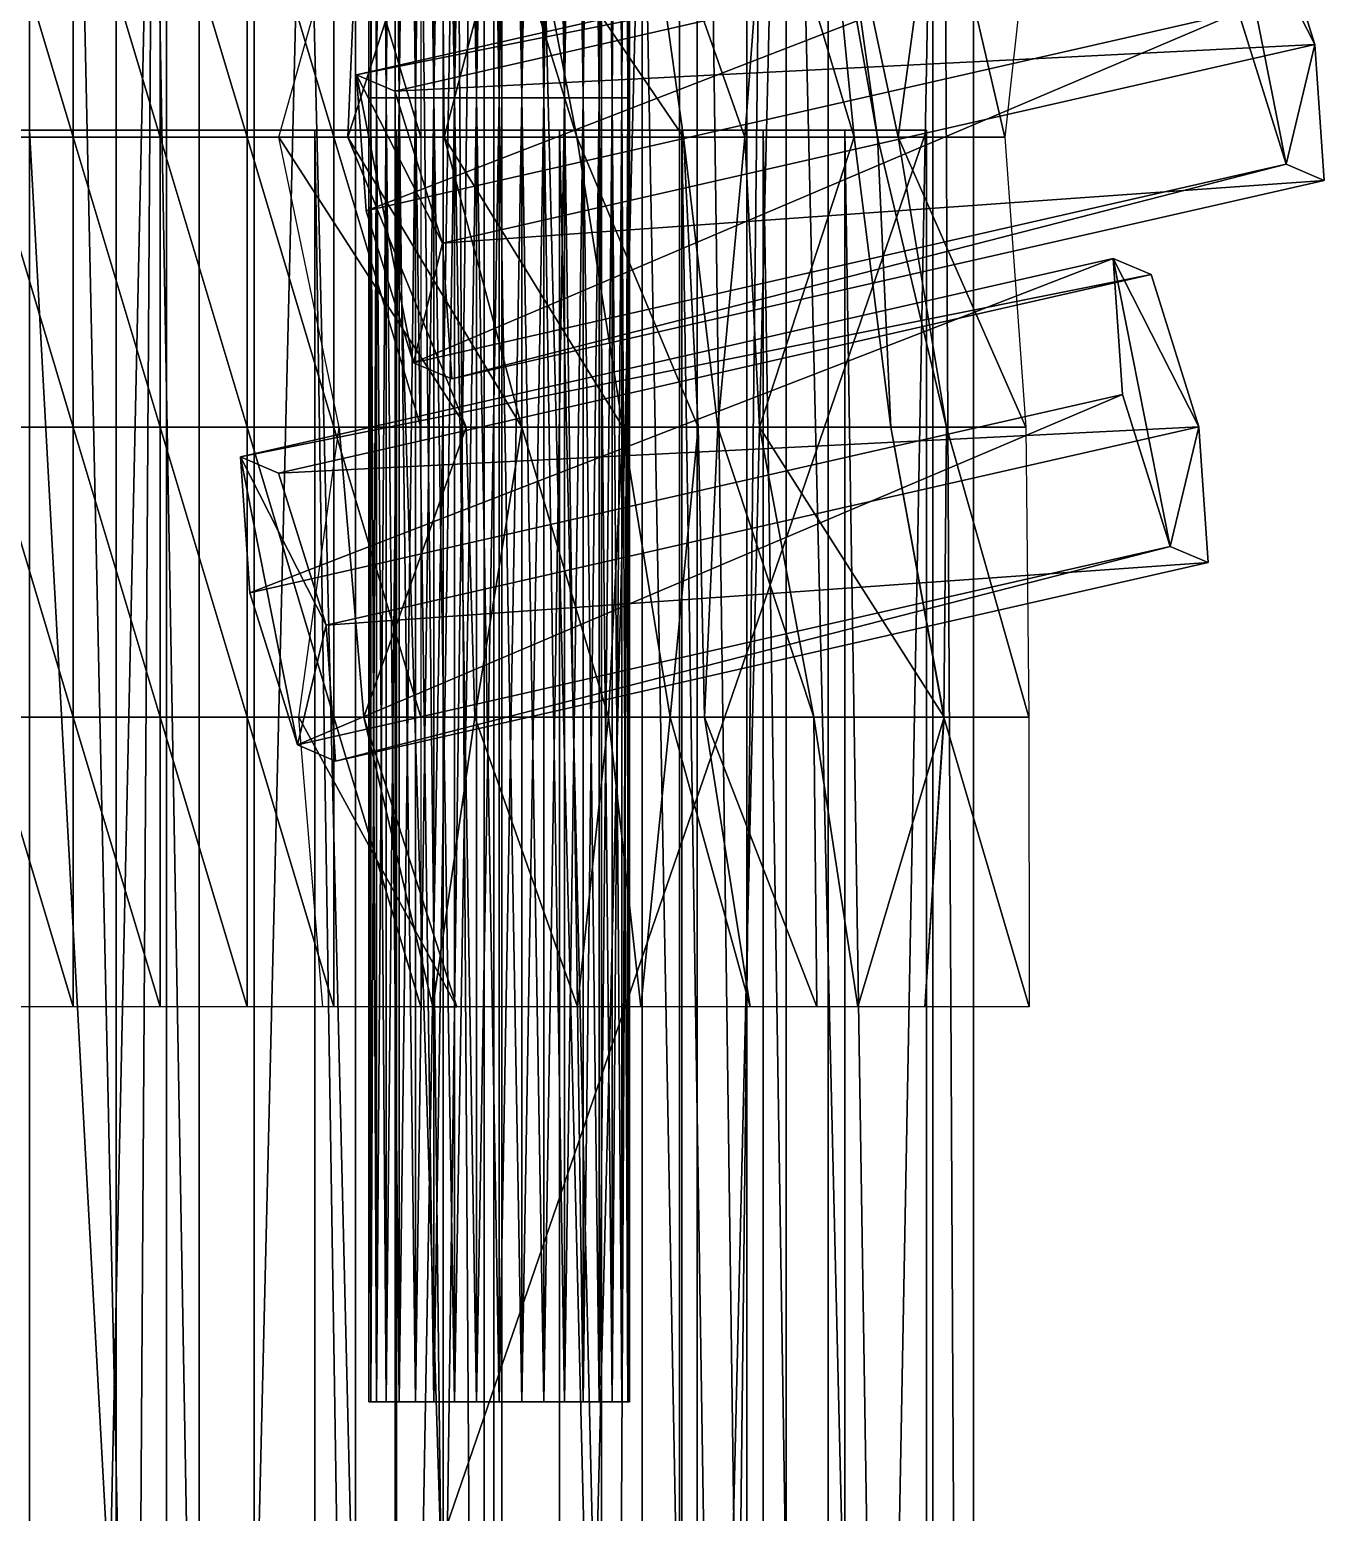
# Model space of a CAD drawing. Header units: metres. Extents: x -1.83 to 1.83, y -2.28 to 6.34.
# Drawn here: x 0 to 0.993, y 1.905 to 3.042 of the extents above; entities that cross this region are included whole.
import ezdxf

# ---------------------------------------------------------------- set-up
doc = ezdxf.new("R2010")
doc.units = ezdxf.units.M

msp = doc.modelspace()

# ---------------------------------------------------------------- linework, layer by layer
at = {"layer": 'Cylinder 1'}
for points in [[(0.26, 2.9894, 0.4164), (0.2615, 3.9894, 0.4338), (0.2615, 2.9894, 0.4338)], [(0.26, 2.9894, 0.4164), (0.26, 3.9894, 0.4164), (0.2615, 3.9894, 0.4338)], [(0.2615, 2.9894, 0.3991), (0.26, 3.9894, 0.4164), (0.26, 2.9894, 0.4164)], [(0.2615, 2.9894, 0.3991), (0.2615, 3.9894, 0.3991), (0.26, 3.9894, 0.4164)], [(0.2615, 2.9894, 0.4338), (0.266, 3.9894, 0.4506), (0.266, 2.9894, 0.4506)], [(0.2615, 2.9894, 0.4338), (0.2615, 3.9894, 0.4338), (0.266, 3.9894, 0.4506)], [(0.266, 2.9894, 0.3822), (0.2615, 3.9894, 0.3991), (0.2615, 2.9894, 0.3991)], [(0.266, 2.9894, 0.3822), (0.266, 3.9894, 0.3822), (0.2615, 3.9894, 0.3991)], [(0.266, 2.9894, 0.4506), (0.2734, 3.9894, 0.4664), (0.2734, 2.9894, 0.4664)], [(0.266, 2.9894, 0.4506), (0.266, 3.9894, 0.4506), (0.2734, 3.9894, 0.4664)], [(0.2734, 2.9894, 0.3664), (0.266, 3.9894, 0.3822), (0.266, 2.9894, 0.3822)], [(0.2734, 2.9894, 0.3664), (0.2734, 3.9894, 0.3664), (0.266, 3.9894, 0.3822)], [(0.2734, 2.9894, 0.4664), (0.2834, 3.9894, 0.4807), (0.2834, 2.9894, 0.4807)], [(0.2734, 2.9894, 0.4664), (0.2734, 3.9894, 0.4664), (0.2834, 3.9894, 0.4807)], [(0.2834, 2.9894, 0.3521), (0.2734, 3.9894, 0.3664), (0.2734, 2.9894, 0.3664)], [(0.2834, 2.9894, 0.3521), (0.2834, 3.9894, 0.3521), (0.2734, 3.9894, 0.3664)], [(0.2834, 2.9894, 0.4807), (0.2957, 3.9894, 0.493), (0.2957, 2.9894, 0.493)], [(0.2834, 2.9894, 0.4807), (0.2834, 3.9894, 0.4807), (0.2957, 3.9894, 0.493)], [(0.2957, 2.9894, 0.3398), (0.2834, 3.9894, 0.3521), (0.2834, 2.9894, 0.3521)], [(0.2957, 2.9894, 0.3398), (0.2957, 3.9894, 0.3398), (0.2834, 3.9894, 0.3521)], [(0.2957, 2.9894, 0.493), (0.31, 3.9894, 0.503), (0.31, 2.9894, 0.503)], [(0.2957, 2.9894, 0.493), (0.2957, 3.9894, 0.493), (0.31, 3.9894, 0.503)], [(0.31, 2.9894, 0.3298), (0.2957, 3.9894, 0.3398), (0.2957, 2.9894, 0.3398)], [(0.31, 2.9894, 0.3298), (0.31, 3.9894, 0.3298), (0.2957, 3.9894, 0.3398)], [(0.31, 2.9894, 0.503), (0.3258, 3.9894, 0.5104), (0.3258, 2.9894, 0.5104)], [(0.31, 2.9894, 0.503), (0.31, 3.9894, 0.503), (0.3258, 3.9894, 0.5104)], [(0.3258, 2.9894, 0.3225), (0.31, 3.9894, 0.3298), (0.31, 2.9894, 0.3298)], [(0.3258, 2.9894, 0.3225), (0.3258, 3.9894, 0.3225), (0.31, 3.9894, 0.3298)], [(0.3258, 2.9894, 0.5104), (0.3426, 3.9894, 0.5149), (0.3426, 2.9894, 0.5149)], [(0.3258, 2.9894, 0.5104), (0.3258, 3.9894, 0.5104), (0.3426, 3.9894, 0.5149)], [(0.3426, 2.9894, 0.3179), (0.3258, 3.9894, 0.3225), (0.3258, 2.9894, 0.3225)], [(0.3426, 2.9894, 0.3179), (0.3426, 3.9894, 0.3179), (0.3258, 3.9894, 0.3225)], [(0.3426, 2.9894, 0.5149), (0.36, 3.9894, 0.5164), (0.36, 2.9894, 0.5164)], [(0.3426, 2.9894, 0.5149), (0.3426, 3.9894, 0.5149), (0.36, 3.9894, 0.5164)], [(0.36, 2.9894, 0.3164), (0.3426, 3.9894, 0.3179), (0.3426, 2.9894, 0.3179)], [(0.36, 2.9894, 0.3164), (0.36, 3.9894, 0.3164), (0.3426, 3.9894, 0.3179)], [(0.3774, 2.9894, 0.3179), (0.36, 3.9894, 0.3164), (0.36, 2.9894, 0.3164)], [(0.3774, 2.9894, 0.3179), (0.3774, 3.9894, 0.3179), (0.36, 3.9894, 0.3164)], [(0.36, 2.9894, 0.5164), (0.3774, 3.9894, 0.5149), (0.3774, 2.9894, 0.5149)], [(0.36, 2.9894, 0.5164), (0.36, 3.9894, 0.5164), (0.3774, 3.9894, 0.5149)], [(0.3942, 2.9894, 0.3225), (0.3774, 3.9894, 0.3179), (0.3774, 2.9894, 0.3179)], [(0.3942, 2.9894, 0.3225), (0.3942, 3.9894, 0.3225), (0.3774, 3.9894, 0.3179)], [(0.3774, 2.9894, 0.5149), (0.3942, 3.9894, 0.5104), (0.3942, 2.9894, 0.5104)], [(0.3774, 2.9894, 0.5149), (0.3774, 3.9894, 0.5149), (0.3942, 3.9894, 0.5104)], [(0.41, 2.9894, 0.3298), (0.3942, 3.9894, 0.3225), (0.3942, 2.9894, 0.3225)], [(0.41, 2.9894, 0.3298), (0.41, 3.9894, 0.3298), (0.3942, 3.9894, 0.3225)], [(0.3942, 2.9894, 0.5104), (0.41, 3.9894, 0.503), (0.41, 2.9894, 0.503)], [(0.3942, 2.9894, 0.5104), (0.3942, 3.9894, 0.5104), (0.41, 3.9894, 0.503)], [(0.4243, 2.9894, 0.3398), (0.41, 3.9894, 0.3298), (0.41, 2.9894, 0.3298)], [(0.4243, 2.9894, 0.3398), (0.4243, 3.9894, 0.3398), (0.41, 3.9894, 0.3298)], [(0.41, 2.9894, 0.503), (0.4243, 3.9894, 0.493), (0.4243, 2.9894, 0.493)], [(0.41, 2.9894, 0.503), (0.41, 3.9894, 0.503), (0.4243, 3.9894, 0.493)], [(0.4366, 2.9894, 0.3521), (0.4243, 3.9894, 0.3398), (0.4243, 2.9894, 0.3398)], [(0.4366, 2.9894, 0.3521), (0.4366, 3.9894, 0.3521), (0.4243, 3.9894, 0.3398)], [(0.4243, 2.9894, 0.493), (0.4366, 3.9894, 0.4807), (0.4366, 2.9894, 0.4807)], [(0.4243, 2.9894, 0.493), (0.4243, 3.9894, 0.493), (0.4366, 3.9894, 0.4807)], [(0.4466, 2.9894, 0.3664), (0.4366, 3.9894, 0.3521), (0.4366, 2.9894, 0.3521)], [(0.4466, 2.9894, 0.3664), (0.4466, 3.9894, 0.3664), (0.4366, 3.9894, 0.3521)], [(0.4366, 2.9894, 0.4807), (0.4466, 3.9894, 0.4664), (0.4466, 2.9894, 0.4664)], [(0.4366, 2.9894, 0.4807), (0.4366, 3.9894, 0.4807), (0.4466, 3.9894, 0.4664)], [(0.454, 2.9894, 0.3822), (0.4466, 3.9894, 0.3664), (0.4466, 2.9894, 0.3664)], [(0.454, 2.9894, 0.3822), (0.454, 3.9894, 0.3822), (0.4466, 3.9894, 0.3664)], [(0.4466, 2.9894, 0.4664), (0.454, 3.9894, 0.4506), (0.454, 2.9894, 0.4506)], [(0.4466, 2.9894, 0.4664), (0.4466, 3.9894, 0.4664), (0.454, 3.9894, 0.4506)], [(0.4585, 2.9894, 0.3991), (0.454, 3.9894, 0.3822), (0.454, 2.9894, 0.3822)], [(0.4585, 2.9894, 0.3991), (0.4585, 3.9894, 0.3991), (0.454, 3.9894, 0.3822)], [(0.454, 2.9894, 0.4506), (0.4585, 3.9894, 0.4338), (0.4585, 2.9894, 0.4338)], [(0.454, 2.9894, 0.4506), (0.454, 3.9894, 0.4506), (0.4585, 3.9894, 0.4338)], [(0.46, 2.9894, 0.4164), (0.4585, 3.9894, 0.3991), (0.4585, 2.9894, 0.3991)], [(0.46, 2.9894, 0.4164), (0.46, 3.9894, 0.4164), (0.4585, 3.9894, 0.3991)], [(0.4585, 2.9894, 0.4338), (0.46, 3.9894, 0.4164), (0.46, 2.9894, 0.4164)], [(0.4585, 2.9894, 0.4338), (0.4585, 3.9894, 0.4338), (0.46, 3.9894, 0.4164)], [(0.26, 1.9894, 0.4164), (0.2615, 2.9894, 0.4338), (0.2615, 1.9894, 0.4338)], [(0.26, 1.9894, 0.4164), (0.26, 2.9894, 0.4164), (0.2615, 2.9894, 0.4338)], [(0.2615, 1.9894, 0.3991), (0.26, 2.9894, 0.4164), (0.26, 1.9894, 0.4164)], [(0.2615, 1.9894, 0.3991), (0.2615, 2.9894, 0.3991), (0.26, 2.9894, 0.4164)], [(0.2615, 1.9894, 0.4338), (0.266, 2.9894, 0.4506), (0.266, 1.9894, 0.4506)], [(0.2615, 1.9894, 0.4338), (0.2615, 2.9894, 0.4338), (0.266, 2.9894, 0.4506)], [(0.266, 1.9894, 0.3822), (0.2615, 2.9894, 0.3991), (0.2615, 1.9894, 0.3991)], [(0.266, 1.9894, 0.3822), (0.266, 2.9894, 0.3822), (0.2615, 2.9894, 0.3991)], [(0.266, 1.9894, 0.4506), (0.2734, 2.9894, 0.4664), (0.2734, 1.9894, 0.4664)], [(0.266, 1.9894, 0.4506), (0.266, 2.9894, 0.4506), (0.2734, 2.9894, 0.4664)], [(0.2734, 1.9894, 0.3664), (0.266, 2.9894, 0.3822), (0.266, 1.9894, 0.3822)], [(0.2734, 1.9894, 0.3664), (0.2734, 2.9894, 0.3664), (0.266, 2.9894, 0.3822)], [(0.2734, 1.9894, 0.4664), (0.2834, 2.9894, 0.4807), (0.2834, 1.9894, 0.4807)], [(0.2734, 1.9894, 0.4664), (0.2734, 2.9894, 0.4664), (0.2834, 2.9894, 0.4807)], [(0.2834, 1.9894, 0.3521), (0.2734, 2.9894, 0.3664), (0.2734, 1.9894, 0.3664)], [(0.2834, 1.9894, 0.3521), (0.2834, 2.9894, 0.3521), (0.2734, 2.9894, 0.3664)], [(0.2834, 1.9894, 0.4807), (0.2957, 2.9894, 0.493), (0.2957, 1.9894, 0.493)], [(0.2834, 1.9894, 0.4807), (0.2834, 2.9894, 0.4807), (0.2957, 2.9894, 0.493)], [(0.2957, 1.9894, 0.3398), (0.2834, 2.9894, 0.3521), (0.2834, 1.9894, 0.3521)], [(0.2957, 1.9894, 0.3398), (0.2957, 2.9894, 0.3398), (0.2834, 2.9894, 0.3521)], [(0.2957, 1.9894, 0.493), (0.31, 2.9894, 0.503), (0.31, 1.9894, 0.503)], [(0.2957, 1.9894, 0.493), (0.2957, 2.9894, 0.493), (0.31, 2.9894, 0.503)], [(0.31, 1.9894, 0.3298), (0.2957, 2.9894, 0.3398), (0.2957, 1.9894, 0.3398)], [(0.31, 1.9894, 0.3298), (0.31, 2.9894, 0.3298), (0.2957, 2.9894, 0.3398)], [(0.31, 1.9894, 0.503), (0.3258, 2.9894, 0.5104), (0.3258, 1.9894, 0.5104)], [(0.31, 1.9894, 0.503), (0.31, 2.9894, 0.503), (0.3258, 2.9894, 0.5104)], [(0.3258, 1.9894, 0.3225), (0.31, 2.9894, 0.3298), (0.31, 1.9894, 0.3298)], [(0.3258, 1.9894, 0.3225), (0.3258, 2.9894, 0.3225), (0.31, 2.9894, 0.3298)], [(0.3258, 1.9894, 0.5104), (0.3426, 2.9894, 0.5149), (0.3426, 1.9894, 0.5149)], [(0.3258, 1.9894, 0.5104), (0.3258, 2.9894, 0.5104), (0.3426, 2.9894, 0.5149)], [(0.3426, 1.9894, 0.3179), (0.3258, 2.9894, 0.3225), (0.3258, 1.9894, 0.3225)], [(0.3426, 1.9894, 0.3179), (0.3426, 2.9894, 0.3179), (0.3258, 2.9894, 0.3225)], [(0.3426, 1.9894, 0.5149), (0.36, 2.9894, 0.5164), (0.36, 1.9894, 0.5164)], [(0.3426, 1.9894, 0.5149), (0.3426, 2.9894, 0.5149), (0.36, 2.9894, 0.5164)], [(0.36, 1.9894, 0.3164), (0.3426, 2.9894, 0.3179), (0.3426, 1.9894, 0.3179)], [(0.36, 1.9894, 0.3164), (0.36, 2.9894, 0.3164), (0.3426, 2.9894, 0.3179)], [(0.3774, 1.9894, 0.3179), (0.36, 2.9894, 0.3164), (0.36, 1.9894, 0.3164)], [(0.3774, 1.9894, 0.3179), (0.3774, 2.9894, 0.3179), (0.36, 2.9894, 0.3164)], [(0.36, 1.9894, 0.5164), (0.3774, 2.9894, 0.5149), (0.3774, 1.9894, 0.5149)], [(0.36, 1.9894, 0.5164), (0.36, 2.9894, 0.5164), (0.3774, 2.9894, 0.5149)], [(0.3942, 1.9894, 0.3225), (0.3774, 2.9894, 0.3179), (0.3774, 1.9894, 0.3179)], [(0.3942, 1.9894, 0.3225), (0.3942, 2.9894, 0.3225), (0.3774, 2.9894, 0.3179)], [(0.3774, 1.9894, 0.5149), (0.3942, 2.9894, 0.5104), (0.3942, 1.9894, 0.5104)], [(0.3774, 1.9894, 0.5149), (0.3774, 2.9894, 0.5149), (0.3942, 2.9894, 0.5104)], [(0.41, 1.9894, 0.3298), (0.3942, 2.9894, 0.3225), (0.3942, 1.9894, 0.3225)], [(0.41, 1.9894, 0.3298), (0.41, 2.9894, 0.3298), (0.3942, 2.9894, 0.3225)], [(0.3942, 1.9894, 0.5104), (0.41, 2.9894, 0.503), (0.41, 1.9894, 0.503)], [(0.3942, 1.9894, 0.5104), (0.3942, 2.9894, 0.5104), (0.41, 2.9894, 0.503)], [(0.4243, 1.9894, 0.3398), (0.41, 2.9894, 0.3298), (0.41, 1.9894, 0.3298)], [(0.4243, 1.9894, 0.3398), (0.4243, 2.9894, 0.3398), (0.41, 2.9894, 0.3298)], [(0.41, 1.9894, 0.503), (0.4243, 2.9894, 0.493), (0.4243, 1.9894, 0.493)], [(0.41, 1.9894, 0.503), (0.41, 2.9894, 0.503), (0.4243, 2.9894, 0.493)], [(0.4366, 1.9894, 0.3521), (0.4243, 2.9894, 0.3398), (0.4243, 1.9894, 0.3398)], [(0.4366, 1.9894, 0.3521), (0.4366, 2.9894, 0.3521), (0.4243, 2.9894, 0.3398)], [(0.4243, 1.9894, 0.493), (0.4366, 2.9894, 0.4807), (0.4366, 1.9894, 0.4807)], [(0.4243, 1.9894, 0.493), (0.4243, 2.9894, 0.493), (0.4366, 2.9894, 0.4807)], [(0.4466, 1.9894, 0.3664), (0.4366, 2.9894, 0.3521), (0.4366, 1.9894, 0.3521)], [(0.4466, 1.9894, 0.3664), (0.4466, 2.9894, 0.3664), (0.4366, 2.9894, 0.3521)], [(0.4366, 1.9894, 0.4807), (0.4466, 2.9894, 0.4664), (0.4466, 1.9894, 0.4664)], [(0.4366, 1.9894, 0.4807), (0.4366, 2.9894, 0.4807), (0.4466, 2.9894, 0.4664)], [(0.454, 1.9894, 0.3822), (0.4466, 2.9894, 0.3664), (0.4466, 1.9894, 0.3664)], [(0.454, 1.9894, 0.3822), (0.454, 2.9894, 0.3822), (0.4466, 2.9894, 0.3664)], [(0.4466, 1.9894, 0.4664), (0.454, 2.9894, 0.4506), (0.454, 1.9894, 0.4506)], [(0.4466, 1.9894, 0.4664), (0.4466, 2.9894, 0.4664), (0.454, 2.9894, 0.4506)], [(0.4585, 1.9894, 0.3991), (0.454, 2.9894, 0.3822), (0.454, 1.9894, 0.3822)], [(0.4585, 1.9894, 0.3991), (0.4585, 2.9894, 0.3991), (0.454, 2.9894, 0.3822)], [(0.454, 1.9894, 0.4506), (0.4585, 2.9894, 0.4338), (0.4585, 1.9894, 0.4338)], [(0.454, 1.9894, 0.4506), (0.454, 2.9894, 0.4506), (0.4585, 2.9894, 0.4338)], [(0.46, 1.9894, 0.4164), (0.4585, 2.9894, 0.3991), (0.4585, 1.9894, 0.3991)], [(0.46, 1.9894, 0.4164), (0.46, 2.9894, 0.4164), (0.4585, 2.9894, 0.3991)], [(0.4585, 1.9894, 0.4338), (0.46, 2.9894, 0.4164), (0.46, 1.9894, 0.4164)], [(0.4585, 1.9894, 0.4338), (0.4585, 2.9894, 0.4338), (0.46, 2.9894, 0.4164)], [(0.36, 1.9894, 0.4164), (0.26, 1.9894, 0.4164), (0.2615, 1.9894, 0.4338)], [(0.26, 1.9894, 0.4164), (0.2615, 1.9894, 0.4338), (0.2615, 1.9894, 0.4338)], [(0.26, 1.9894, 0.4164), (0.26, 1.9894, 0.4164), (0.2615, 1.9894, 0.4338)], [(0.36, 1.9894, 0.4164), (0.26, 1.9894, 0.4164), (0.36, 1.9894, 0.4164)], [(0.36, 1.9894, 0.4164), (0.2615, 1.9894, 0.3991), (0.26, 1.9894, 0.4164)], [(0.2615, 1.9894, 0.3991), (0.26, 1.9894, 0.4164), (0.26, 1.9894, 0.4164)], [(0.2615, 1.9894, 0.3991), (0.2615, 1.9894, 0.3991), (0.26, 1.9894, 0.4164)], [(0.36, 1.9894, 0.4164), (0.2615, 1.9894, 0.4338), (0.266, 1.9894, 0.4506)], [(0.2615, 1.9894, 0.4338), (0.266, 1.9894, 0.4506), (0.266, 1.9894, 0.4506)], [(0.2615, 1.9894, 0.4338), (0.2615, 1.9894, 0.4338), (0.266, 1.9894, 0.4506)], [(0.36, 1.9894, 0.4164), (0.2615, 1.9894, 0.4338), (0.36, 1.9894, 0.4164)], [(0.36, 1.9894, 0.4164), (0.2615, 1.9894, 0.3991), (0.36, 1.9894, 0.4164)], [(0.36, 1.9894, 0.4164), (0.266, 1.9894, 0.3822), (0.2615, 1.9894, 0.3991)], [(0.266, 1.9894, 0.3822), (0.2615, 1.9894, 0.3991), (0.2615, 1.9894, 0.3991)], [(0.266, 1.9894, 0.3822), (0.266, 1.9894, 0.3822), (0.2615, 1.9894, 0.3991)], [(0.36, 1.9894, 0.4164), (0.266, 1.9894, 0.4506), (0.2734, 1.9894, 0.4664)], [(0.266, 1.9894, 0.4506), (0.2734, 1.9894, 0.4664), (0.2734, 1.9894, 0.4664)], [(0.266, 1.9894, 0.4506), (0.266, 1.9894, 0.4506), (0.2734, 1.9894, 0.4664)], [(0.36, 1.9894, 0.4164), (0.266, 1.9894, 0.4506), (0.36, 1.9894, 0.4164)], [(0.36, 1.9894, 0.4164), (0.266, 1.9894, 0.3822), (0.36, 1.9894, 0.4164)], [(0.36, 1.9894, 0.4164), (0.2734, 1.9894, 0.3664), (0.266, 1.9894, 0.3822)], [(0.2734, 1.9894, 0.3664), (0.266, 1.9894, 0.3822), (0.266, 1.9894, 0.3822)], [(0.2734, 1.9894, 0.3664), (0.2734, 1.9894, 0.3664), (0.266, 1.9894, 0.3822)], [(0.36, 1.9894, 0.4164), (0.2734, 1.9894, 0.4664), (0.2834, 1.9894, 0.4807)], [(0.2734, 1.9894, 0.4664), (0.2834, 1.9894, 0.4807), (0.2834, 1.9894, 0.4807)], [(0.2734, 1.9894, 0.4664), (0.2734, 1.9894, 0.4664), (0.2834, 1.9894, 0.4807)], [(0.36, 1.9894, 0.4164), (0.2734, 1.9894, 0.4664), (0.36, 1.9894, 0.4164)], [(0.36, 1.9894, 0.4164), (0.2734, 1.9894, 0.3664), (0.36, 1.9894, 0.4164)], [(0.36, 1.9894, 0.4164), (0.2834, 1.9894, 0.3521), (0.2734, 1.9894, 0.3664)], [(0.2834, 1.9894, 0.3521), (0.2734, 1.9894, 0.3664), (0.2734, 1.9894, 0.3664)], [(0.2834, 1.9894, 0.3521), (0.2834, 1.9894, 0.3521), (0.2734, 1.9894, 0.3664)], [(0.36, 1.9894, 0.4164), (0.2834, 1.9894, 0.4807), (0.2957, 1.9894, 0.493)], [(0.2834, 1.9894, 0.4807), (0.2957, 1.9894, 0.493), (0.2957, 1.9894, 0.493)], [(0.2834, 1.9894, 0.4807), (0.2834, 1.9894, 0.4807), (0.2957, 1.9894, 0.493)], [(0.36, 1.9894, 0.4164), (0.2834, 1.9894, 0.4807), (0.36, 1.9894, 0.4164)], [(0.36, 1.9894, 0.4164), (0.2834, 1.9894, 0.3521), (0.36, 1.9894, 0.4164)], [(0.36, 1.9894, 0.4164), (0.2957, 1.9894, 0.3398), (0.2834, 1.9894, 0.3521)], [(0.2957, 1.9894, 0.3398), (0.2834, 1.9894, 0.3521), (0.2834, 1.9894, 0.3521)], [(0.2957, 1.9894, 0.3398), (0.2957, 1.9894, 0.3398), (0.2834, 1.9894, 0.3521)], [(0.36, 1.9894, 0.4164), (0.2957, 1.9894, 0.493), (0.31, 1.9894, 0.503)], [(0.2957, 1.9894, 0.493), (0.31, 1.9894, 0.503), (0.31, 1.9894, 0.503)], [(0.2957, 1.9894, 0.493), (0.2957, 1.9894, 0.493), (0.31, 1.9894, 0.503)], [(0.36, 1.9894, 0.4164), (0.2957, 1.9894, 0.493), (0.36, 1.9894, 0.4164)], [(0.36, 1.9894, 0.4164), (0.2957, 1.9894, 0.3398), (0.36, 1.9894, 0.4164)], [(0.36, 1.9894, 0.4164), (0.31, 1.9894, 0.3298), (0.2957, 1.9894, 0.3398)], [(0.31, 1.9894, 0.3298), (0.2957, 1.9894, 0.3398), (0.2957, 1.9894, 0.3398)], [(0.31, 1.9894, 0.3298), (0.31, 1.9894, 0.3298), (0.2957, 1.9894, 0.3398)], [(0.36, 1.9894, 0.4164), (0.31, 1.9894, 0.503), (0.3258, 1.9894, 0.5104)], [(0.31, 1.9894, 0.503), (0.3258, 1.9894, 0.5104), (0.3258, 1.9894, 0.5104)], [(0.31, 1.9894, 0.503), (0.31, 1.9894, 0.503), (0.3258, 1.9894, 0.5104)], [(0.36, 1.9894, 0.4164), (0.31, 1.9894, 0.503), (0.36, 1.9894, 0.4164)], [(0.36, 1.9894, 0.4164), (0.31, 1.9894, 0.3298), (0.36, 1.9894, 0.4164)], [(0.36, 1.9894, 0.4164), (0.3258, 1.9894, 0.3225), (0.31, 1.9894, 0.3298)], [(0.3258, 1.9894, 0.3225), (0.31, 1.9894, 0.3298), (0.31, 1.9894, 0.3298)], [(0.3258, 1.9894, 0.3225), (0.3258, 1.9894, 0.3225), (0.31, 1.9894, 0.3298)], [(0.36, 1.9894, 0.4164), (0.3258, 1.9894, 0.5104), (0.3426, 1.9894, 0.5149)], [(0.3258, 1.9894, 0.5104), (0.3426, 1.9894, 0.5149), (0.3426, 1.9894, 0.5149)], [(0.3258, 1.9894, 0.5104), (0.3258, 1.9894, 0.5104), (0.3426, 1.9894, 0.5149)], [(0.36, 1.9894, 0.4164), (0.3258, 1.9894, 0.5104), (0.36, 1.9894, 0.4164)], [(0.36, 1.9894, 0.4164), (0.3258, 1.9894, 0.3225), (0.36, 1.9894, 0.4164)], [(0.36, 1.9894, 0.4164), (0.3426, 1.9894, 0.3179), (0.3258, 1.9894, 0.3225)], [(0.3426, 1.9894, 0.3179), (0.3258, 1.9894, 0.3225), (0.3258, 1.9894, 0.3225)], [(0.3426, 1.9894, 0.3179), (0.3426, 1.9894, 0.3179), (0.3258, 1.9894, 0.3225)], [(0.36, 1.9894, 0.4164), (0.3426, 1.9894, 0.5149), (0.36, 1.9894, 0.5164)], [(0.3426, 1.9894, 0.5149), (0.36, 1.9894, 0.5164), (0.36, 1.9894, 0.5164)], [(0.3426, 1.9894, 0.5149), (0.3426, 1.9894, 0.5149), (0.36, 1.9894, 0.5164)], [(0.36, 1.9894, 0.4164), (0.3426, 1.9894, 0.5149), (0.36, 1.9894, 0.4164)], [(0.36, 1.9894, 0.4164), (0.3426, 1.9894, 0.3179), (0.36, 1.9894, 0.4164)], [(0.36, 1.9894, 0.4164), (0.36, 1.9894, 0.3164), (0.3426, 1.9894, 0.3179)], [(0.36, 1.9894, 0.3164), (0.3426, 1.9894, 0.3179), (0.3426, 1.9894, 0.3179)], [(0.36, 1.9894, 0.3164), (0.36, 1.9894, 0.3164), (0.3426, 1.9894, 0.3179)], [(0.36, 1.9894, 0.4164), (0.36, 1.9894, 0.5164), (0.36, 1.9894, 0.4164)], [(0.36, 1.9894, 0.4164), (0.36, 1.9894, 0.3164), (0.36, 1.9894, 0.4164)], [(0.36, 1.9894, 0.4164), (0.3774, 1.9894, 0.3179), (0.36, 1.9894, 0.3164)], [(0.3774, 1.9894, 0.3179), (0.36, 1.9894, 0.3164), (0.36, 1.9894, 0.3164)], [(0.3774, 1.9894, 0.3179), (0.3774, 1.9894, 0.3179), (0.36, 1.9894, 0.3164)], [(0.36, 1.9894, 0.4164), (0.3774, 1.9894, 0.3179), (0.36, 1.9894, 0.4164)], [(0.36, 1.9894, 0.4164), (0.3942, 1.9894, 0.3225), (0.3774, 1.9894, 0.3179)], [(0.36, 1.9894, 0.4164), (0.3942, 1.9894, 0.3225), (0.36, 1.9894, 0.4164)], [(0.36, 1.9894, 0.4164), (0.41, 1.9894, 0.3298), (0.3942, 1.9894, 0.3225)], [(0.36, 1.9894, 0.4164), (0.41, 1.9894, 0.3298), (0.36, 1.9894, 0.4164)], [(0.36, 1.9894, 0.4164), (0.4243, 1.9894, 0.3398), (0.41, 1.9894, 0.3298)], [(0.36, 1.9894, 0.4164), (0.4243, 1.9894, 0.3398), (0.36, 1.9894, 0.4164)], [(0.36, 1.9894, 0.4164), (0.4366, 1.9894, 0.3521), (0.4243, 1.9894, 0.3398)], [(0.36, 1.9894, 0.4164), (0.4366, 1.9894, 0.3521), (0.36, 1.9894, 0.4164)], [(0.36, 1.9894, 0.4164), (0.4466, 1.9894, 0.3664), (0.4366, 1.9894, 0.3521)], [(0.36, 1.9894, 0.4164), (0.4466, 1.9894, 0.3664), (0.36, 1.9894, 0.4164)], [(0.36, 1.9894, 0.4164), (0.454, 1.9894, 0.3822), (0.4466, 1.9894, 0.3664)], [(0.36, 1.9894, 0.4164), (0.454, 1.9894, 0.3822), (0.36, 1.9894, 0.4164)], [(0.36, 1.9894, 0.4164), (0.4585, 1.9894, 0.3991), (0.454, 1.9894, 0.3822)], [(0.36, 1.9894, 0.4164), (0.4585, 1.9894, 0.3991), (0.36, 1.9894, 0.4164)], [(0.36, 1.9894, 0.4164), (0.46, 1.9894, 0.4164), (0.4585, 1.9894, 0.3991)], [(0.36, 1.9894, 0.4164), (0.46, 1.9894, 0.4164), (0.36, 1.9894, 0.4164)], [(0.36, 1.9894, 0.4164), (0.4585, 1.9894, 0.4338), (0.46, 1.9894, 0.4164)], [(0.36, 1.9894, 0.4164), (0.4585, 1.9894, 0.4338), (0.36, 1.9894, 0.4164)], [(0.36, 1.9894, 0.4164), (0.454, 1.9894, 0.4506), (0.4585, 1.9894, 0.4338)], [(0.36, 1.9894, 0.4164), (0.454, 1.9894, 0.4506), (0.36, 1.9894, 0.4164)], [(0.36, 1.9894, 0.4164), (0.4466, 1.9894, 0.4664), (0.454, 1.9894, 0.4506)], [(0.36, 1.9894, 0.4164), (0.4466, 1.9894, 0.4664), (0.36, 1.9894, 0.4164)], [(0.36, 1.9894, 0.4164), (0.4366, 1.9894, 0.4807), (0.4466, 1.9894, 0.4664)], [(0.36, 1.9894, 0.4164), (0.4366, 1.9894, 0.4807), (0.36, 1.9894, 0.4164)], [(0.36, 1.9894, 0.4164), (0.4243, 1.9894, 0.493), (0.4366, 1.9894, 0.4807)], [(0.36, 1.9894, 0.4164), (0.4243, 1.9894, 0.493), (0.36, 1.9894, 0.4164)], [(0.36, 1.9894, 0.4164), (0.41, 1.9894, 0.503), (0.4243, 1.9894, 0.493)], [(0.36, 1.9894, 0.4164), (0.41, 1.9894, 0.503), (0.36, 1.9894, 0.4164)], [(0.36, 1.9894, 0.4164), (0.3942, 1.9894, 0.5104), (0.41, 1.9894, 0.503)], [(0.36, 1.9894, 0.4164), (0.3942, 1.9894, 0.5104), (0.36, 1.9894, 0.4164)], [(0.36, 1.9894, 0.4164), (0.3774, 1.9894, 0.5149), (0.3942, 1.9894, 0.5104)], [(0.36, 1.9894, 0.4164), (0.3774, 1.9894, 0.5149), (0.36, 1.9894, 0.4164)], [(0.36, 1.9894, 0.4164), (0.36, 1.9894, 0.5164), (0.3774, 1.9894, 0.5149)], [(0.36, 1.9894, 0.5164), (0.3774, 1.9894, 0.5149), (0.3774, 1.9894, 0.5149)], [(0.36, 1.9894, 0.5164), (0.36, 1.9894, 0.5164), (0.3774, 1.9894, 0.5149)], [(0.3942, 1.9894, 0.3225), (0.3774, 1.9894, 0.3179), (0.3774, 1.9894, 0.3179)], [(0.3942, 1.9894, 0.3225), (0.3942, 1.9894, 0.3225), (0.3774, 1.9894, 0.3179)], [(0.3774, 1.9894, 0.5149), (0.3942, 1.9894, 0.5104), (0.3942, 1.9894, 0.5104)], [(0.3774, 1.9894, 0.5149), (0.3774, 1.9894, 0.5149), (0.3942, 1.9894, 0.5104)], [(0.41, 1.9894, 0.3298), (0.3942, 1.9894, 0.3225), (0.3942, 1.9894, 0.3225)], [(0.41, 1.9894, 0.3298), (0.41, 1.9894, 0.3298), (0.3942, 1.9894, 0.3225)], [(0.3942, 1.9894, 0.5104), (0.41, 1.9894, 0.503), (0.41, 1.9894, 0.503)], [(0.3942, 1.9894, 0.5104), (0.3942, 1.9894, 0.5104), (0.41, 1.9894, 0.503)], [(0.4243, 1.9894, 0.3398), (0.41, 1.9894, 0.3298), (0.41, 1.9894, 0.3298)], [(0.4243, 1.9894, 0.3398), (0.4243, 1.9894, 0.3398), (0.41, 1.9894, 0.3298)], [(0.41, 1.9894, 0.503), (0.4243, 1.9894, 0.493), (0.4243, 1.9894, 0.493)], [(0.41, 1.9894, 0.503), (0.41, 1.9894, 0.503), (0.4243, 1.9894, 0.493)], [(0.4366, 1.9894, 0.3521), (0.4243, 1.9894, 0.3398), (0.4243, 1.9894, 0.3398)], [(0.4366, 1.9894, 0.3521), (0.4366, 1.9894, 0.3521), (0.4243, 1.9894, 0.3398)], [(0.4243, 1.9894, 0.493), (0.4366, 1.9894, 0.4807), (0.4366, 1.9894, 0.4807)], [(0.4243, 1.9894, 0.493), (0.4243, 1.9894, 0.493), (0.4366, 1.9894, 0.4807)], [(0.4466, 1.9894, 0.3664), (0.4366, 1.9894, 0.3521), (0.4366, 1.9894, 0.3521)], [(0.4466, 1.9894, 0.3664), (0.4466, 1.9894, 0.3664), (0.4366, 1.9894, 0.3521)], [(0.4366, 1.9894, 0.4807), (0.4466, 1.9894, 0.4664), (0.4466, 1.9894, 0.4664)], [(0.4366, 1.9894, 0.4807), (0.4366, 1.9894, 0.4807), (0.4466, 1.9894, 0.4664)], [(0.454, 1.9894, 0.3822), (0.4466, 1.9894, 0.3664), (0.4466, 1.9894, 0.3664)], [(0.454, 1.9894, 0.3822), (0.454, 1.9894, 0.3822), (0.4466, 1.9894, 0.3664)], [(0.4466, 1.9894, 0.4664), (0.454, 1.9894, 0.4506), (0.454, 1.9894, 0.4506)], [(0.4466, 1.9894, 0.4664), (0.4466, 1.9894, 0.4664), (0.454, 1.9894, 0.4506)], [(0.4585, 1.9894, 0.3991), (0.454, 1.9894, 0.3822), (0.454, 1.9894, 0.3822)], [(0.4585, 1.9894, 0.3991), (0.4585, 1.9894, 0.3991), (0.454, 1.9894, 0.3822)], [(0.454, 1.9894, 0.4506), (0.4585, 1.9894, 0.4338), (0.4585, 1.9894, 0.4338)], [(0.454, 1.9894, 0.4506), (0.454, 1.9894, 0.4506), (0.4585, 1.9894, 0.4338)], [(0.46, 1.9894, 0.4164), (0.4585, 1.9894, 0.3991), (0.4585, 1.9894, 0.3991)], [(0.46, 1.9894, 0.4164), (0.46, 1.9894, 0.4164), (0.4585, 1.9894, 0.3991)], [(0.4585, 1.9894, 0.4338), (0.46, 1.9894, 0.4164), (0.46, 1.9894, 0.4164)], [(0.4585, 1.9894, 0.4338), (0.4585, 1.9894, 0.4338), (0.46, 1.9894, 0.4164)]]:
    msp.add_3dface(points, dxfattribs=at)
at = {"layer": 'Prism 12'}
for points in [[(0.8307, 2.8662, -0.0888), (0.1617, 2.714, 0.0499), (0.1689, 2.6098, -0.0295)], [(0.8599, 2.8538, 0.0386), (0.1617, 2.714, 0.0499), (0.8307, 2.8662, -0.0888)], [(0.8307, 2.8662, -0.0888), (0.1689, 2.6098, -0.0295), (0.8379, 2.762, -0.1682)], [(0.8307, 2.8662, -0.0888), (0.8744, 2.6454, -0.1203), (0.8964, 2.7372, 0.0865)], [(0.8964, 2.7372, 0.0865), (0.8599, 2.8538, 0.0386), (0.8307, 2.8662, -0.0888)], [(0.8379, 2.762, -0.1682), (0.8744, 2.6454, -0.1203), (0.8307, 2.8662, -0.0888)], [(0.8599, 2.8538, 0.0386), (0.1909, 2.7016, 0.1773), (0.1617, 2.714, 0.0499)], [(0.8964, 2.7372, 0.0865), (0.1909, 2.7016, 0.1773), (0.8599, 2.8538, 0.0386)], [(0.8379, 2.762, -0.1682), (0.1689, 2.6098, -0.0295), (0.2054, 2.4932, 0.0184)], [(0.8379, 2.762, -0.1682), (0.2054, 2.4932, 0.0184), (0.8744, 2.6454, -0.1203)], [(0.8964, 2.7372, 0.0865), (0.2274, 2.585, 0.2252), (0.1909, 2.7016, 0.1773)], [(0.9036, 2.633, 0.007), (0.2274, 2.585, 0.2252), (0.8964, 2.7372, 0.0865)], [(0.8964, 2.7372, 0.0865), (0.8744, 2.6454, -0.1203), (0.9036, 2.633, 0.007)], [(0.2274, 2.585, 0.2252), (0.1617, 2.714, 0.0499), (0.1909, 2.7016, 0.1773)], [(0.1689, 2.6098, -0.0295), (0.1617, 2.714, 0.0499), (0.2054, 2.4932, 0.0184)], [(0.1617, 2.714, 0.0499), (0.2274, 2.585, 0.2252), (0.2054, 2.4932, 0.0184)], [(0.8744, 2.6454, -0.1203), (0.2054, 2.4932, 0.0184), (0.2346, 2.4808, 0.1457)], [(0.8744, 2.6454, -0.1203), (0.2346, 2.4808, 0.1457), (0.9036, 2.633, 0.007)], [(0.9036, 2.633, 0.007), (0.2346, 2.4808, 0.1457), (0.2274, 2.585, 0.2252)], [(0.2346, 2.4808, 0.1457), (0.2054, 2.4932, 0.0184), (0.2274, 2.585, 0.2252)]]:
    msp.add_3dface(points, dxfattribs=at)
at = {"layer": 'Prism 13'}
for points in [[(0.9197, 3.1592, -0.0888), (0.2507, 3.007, 0.0499), (0.2579, 2.9028, -0.0295)], [(0.9489, 3.1468, 0.0386), (0.2507, 3.007, 0.0499), (0.9197, 3.1592, -0.0888)], [(0.9197, 3.1592, -0.0888), (0.2579, 2.9028, -0.0295), (0.9269, 3.055, -0.1682)], [(0.9197, 3.1592, -0.0888), (0.9634, 2.9384, -0.1203), (0.9854, 3.0302, 0.0865)], [(0.9854, 3.0302, 0.0865), (0.9489, 3.1468, 0.0386), (0.9197, 3.1592, -0.0888)], [(0.9269, 3.055, -0.1682), (0.9634, 2.9384, -0.1203), (0.9197, 3.1592, -0.0888)], [(0.9489, 3.1468, 0.0386), (0.2799, 2.9946, 0.1773), (0.2507, 3.007, 0.0499)], [(0.9854, 3.0302, 0.0865), (0.2799, 2.9946, 0.1773), (0.9489, 3.1468, 0.0386)], [(0.9269, 3.055, -0.1682), (0.2579, 2.9028, -0.0295), (0.2944, 2.7862, 0.0184)], [(0.9269, 3.055, -0.1682), (0.2944, 2.7862, 0.0184), (0.9634, 2.9384, -0.1203)], [(0.9854, 3.0302, 0.0865), (0.3164, 2.878, 0.2252), (0.2799, 2.9946, 0.1773)], [(0.9926, 2.926, 0.007), (0.3164, 2.878, 0.2252), (0.9854, 3.0302, 0.0865)], [(0.9854, 3.0302, 0.0865), (0.9634, 2.9384, -0.1203), (0.9926, 2.926, 0.007)], [(0.3164, 2.878, 0.2252), (0.2507, 3.007, 0.0499), (0.2799, 2.9946, 0.1773)], [(0.2579, 2.9028, -0.0295), (0.2507, 3.007, 0.0499), (0.2944, 2.7862, 0.0184)], [(0.2507, 3.007, 0.0499), (0.3164, 2.878, 0.2252), (0.2944, 2.7862, 0.0184)], [(0.9634, 2.9384, -0.1203), (0.2944, 2.7862, 0.0184), (0.3236, 2.7738, 0.1457)], [(0.9634, 2.9384, -0.1203), (0.3236, 2.7738, 0.1457), (0.9926, 2.926, 0.007)], [(0.9926, 2.926, 0.007), (0.3236, 2.7738, 0.1457), (0.3164, 2.878, 0.2252)], [(0.3236, 2.7738, 0.1457), (0.2944, 2.7862, 0.0184), (0.3164, 2.878, 0.2252)]]:
    msp.add_3dface(points, dxfattribs=at)
at = {"layer": 'Prism 17'}
for points in [[(-0.6875, -1.0354, 0.0393), (0.6875, 2.9646, 0.0393), (0.6875, -1.0354, 0.0393)], [(-0.6875, -1.0354, 0.0393), (-0.6875, 2.9646, 0.0393), (0.6875, 2.9646, 0.0393)], [(0.6875, 2.9646, 0.0393), (-0.6875, 2.9646, 0.0393), (-0.5625, 2.9646, 0.008)], [(0.5625, 2.9646, 0.008), (0.6875, 2.9646, 0.0393), (-0.5625, 2.9646, 0.008)], [(-0.5625, 2.9646, 0.008), (-0.4062, 2.9646, -0.0232), (0.5625, 2.9646, 0.008)], [(0.4062, 2.9646, -0.0232), (0.5625, 2.9646, 0.008), (-0.4062, 2.9646, -0.0232)], [(-0.2187, 2.9646, -0.0545), (0.4062, 2.9646, -0.0232), (-0.4062, 2.9646, -0.0232)], [(0, -1.0354, -0.117), (0, 2.9646, -0.117), (-0.2187, 2.9646, -0.0545)], [(0.2187, 2.9646, -0.0545), (0.4062, 2.9646, -0.0232), (-0.2187, 2.9646, -0.0545)], [(0.2187, 2.9646, -0.0545), (-0.2187, 2.9646, -0.0545), (0, 2.9646, -0.117)], [(0.2187, -1.0354, -0.0545), (0, 2.9646, -0.117), (0, -1.0354, -0.117)], [(0.2187, -1.0354, -0.0545), (0.2187, 2.9646, -0.0545), (0, 2.9646, -0.117)], [(0.2812, -1.0354, -0.117), (0.2187, 2.9646, -0.0545), (0.2187, -1.0354, -0.0545)], [(0.2812, -1.0354, -0.117), (0.2812, 2.9646, -0.117), (0.2187, 2.9646, -0.0545)], [(0.2812, 2.9646, -0.117), (0.4062, 2.9646, -0.0232), (0.2187, 2.9646, -0.0545)], [(0.4062, -1.0354, -0.0232), (0.2812, 2.9646, -0.117), (0.2812, -1.0354, -0.117)], [(0.4062, -1.0354, -0.0232), (0.4062, 2.9646, -0.0232), (0.2812, 2.9646, -0.117)], [(0.5, -1.0354, -0.0857), (0.4062, 2.9646, -0.0232), (0.4062, -1.0354, -0.0232)], [(0.5, -1.0354, -0.0857), (0.5, 2.9646, -0.0857), (0.4062, 2.9646, -0.0232)], [(0.4062, 2.9646, -0.0232), (0.5, 2.9646, -0.0857), (0.5625, 2.9646, 0.008)], [(0.5625, -1.0354, 0.008), (0.5, 2.9646, -0.0857), (0.5, -1.0354, -0.0857)], [(0.5625, -1.0354, 0.008), (0.5625, 2.9646, 0.008), (0.5, 2.9646, -0.0857)], [(0.625, -1.0354, -0.0545), (0.5625, 2.9646, 0.008), (0.5625, -1.0354, 0.008)], [(0.625, -1.0354, -0.0545), (0.625, 2.9646, -0.0545), (0.5625, 2.9646, 0.008)], [(0.625, 2.9646, -0.0545), (0.6875, 2.9646, 0.0393), (0.5625, 2.9646, 0.008)], [(0.6875, -1.0354, 0.0393), (0.625, 2.9646, -0.0545), (0.625, -1.0354, -0.0545)], [(0.6875, -1.0354, 0.0393), (0.6875, 2.9646, 0.0393), (0.625, 2.9646, -0.0545)]]:
    msp.add_3dface(points, dxfattribs=at)
at = {"layer": 'Prism 3'}
for points in [[(-0.1299, -0.997, 0.5274), (0, 5.003, 0.6024), (0, -0.997, 0.6024)], [(-0.1299, -0.997, 0.5274), (-0.1299, 5.003, 0.5274), (0, 5.003, 0.6024)], [(0, -0.997, 0.3024), (-0.1299, 5.003, 0.3774), (-0.1299, -0.997, 0.3774)], [(0, -0.997, 0.3024), (0, 5.003, 0.3024), (-0.1299, 5.003, 0.3774)], [(0.1299, -0.997, 0.3774), (0, 5.003, 0.3024), (0, -0.997, 0.3024)], [(0.1299, -0.997, 0.3774), (0.1299, 5.003, 0.3774), (0, 5.003, 0.3024)], [(0, -0.997, 0.6024), (0.1299, 5.003, 0.5274), (0.1299, -0.997, 0.5274)], [(0, -0.997, 0.6024), (0, 5.003, 0.6024), (0.1299, 5.003, 0.5274)], [(0.1299, -0.997, 0.5274), (0.1299, 5.003, 0.3774), (0.1299, -0.997, 0.3774)], [(0.1299, -0.997, 0.5274), (0.1299, 5.003, 0.5274), (0.1299, 5.003, 0.3774)]]:
    msp.add_3dface(points, dxfattribs=at)
at = {"layer": 'Prism 4'}
for points in [[(0.4383, -1.047, 0.1091), (0.4695, 4.953, 0.2558), (0.4695, -1.047, 0.2558)], [(0.4383, -1.047, 0.1091), (0.4383, 4.953, 0.1091), (0.4695, 4.953, 0.2558)], [(0.5498, -1.047, 0.0087), (0.4383, 4.953, 0.1091), (0.4383, -1.047, 0.1091)], [(0.5498, -1.047, 0.0087), (0.5498, 4.953, 0.0087), (0.4383, 4.953, 0.1091)], [(0.4695, -1.047, 0.2558), (0.6122, 4.953, 0.3021), (0.6122, -1.047, 0.3021)], [(0.4695, -1.047, 0.2558), (0.4695, 4.953, 0.2558), (0.6122, 4.953, 0.3021)], [(0.6925, -1.047, 0.0551), (0.5498, 4.953, 0.0087), (0.5498, -1.047, 0.0087)], [(0.6925, -1.047, 0.0551), (0.6925, 4.953, 0.0551), (0.5498, 4.953, 0.0087)], [(0.6122, -1.047, 0.3021), (0.7237, 4.953, 0.2018), (0.7237, -1.047, 0.2018)], [(0.6122, -1.047, 0.3021), (0.6122, 4.953, 0.3021), (0.7237, 4.953, 0.2018)], [(0.7237, -1.047, 0.2018), (0.6925, 4.953, 0.0551), (0.6925, -1.047, 0.0551)], [(0.7237, -1.047, 0.2018), (0.7237, 4.953, 0.2018), (0.6925, 4.953, 0.0551)]]:
    msp.add_3dface(points, dxfattribs=at)
at = {"layer": 'Prism 5'}
for points in [[(0.2803, -1.047, 0.3433), (0.362, 4.953, 0.4691), (0.362, -1.047, 0.4691)], [(0.2803, -1.047, 0.3433), (0.2803, 4.953, 0.3433), (0.362, 4.953, 0.4691)], [(0.3484, -1.047, 0.2096), (0.2803, 4.953, 0.3433), (0.2803, -1.047, 0.3433)], [(0.3484, -1.047, 0.2096), (0.3484, 4.953, 0.2096), (0.2803, 4.953, 0.3433)], [(0.4982, -1.047, 0.2018), (0.3484, 4.953, 0.2096), (0.3484, -1.047, 0.2096)], [(0.4982, -1.047, 0.2018), (0.4982, 4.953, 0.2018), (0.3484, 4.953, 0.2096)], [(0.362, -1.047, 0.4691), (0.5118, 4.953, 0.4612), (0.5118, -1.047, 0.4612)], [(0.362, -1.047, 0.4691), (0.362, 4.953, 0.4691), (0.5118, 4.953, 0.4612)], [(0.5799, -1.047, 0.3276), (0.4982, 4.953, 0.2018), (0.4982, -1.047, 0.2018)], [(0.5799, -1.047, 0.3276), (0.5799, 4.953, 0.3276), (0.4982, 4.953, 0.2018)], [(0.5118, -1.047, 0.4612), (0.5799, 4.953, 0.3276), (0.5799, -1.047, 0.3276)], [(0.5118, -1.047, 0.4612), (0.5118, 4.953, 0.4612), (0.5799, 4.953, 0.3276)]]:
    msp.add_3dface(points, dxfattribs=at)
at = {"layer": 'Prism 6'}
for points in [[(0.0662, -1.047, 0.3657), (0.105, 4.953, 0.5106), (0.105, -1.047, 0.5106)], [(0.0662, -1.047, 0.3657), (0.0662, 4.953, 0.3657), (0.105, 4.953, 0.5106)], [(0.1722, -1.047, 0.2596), (0.0662, 4.953, 0.3657), (0.0662, -1.047, 0.3657)], [(0.1722, -1.047, 0.2596), (0.1722, 4.953, 0.2596), (0.0662, 4.953, 0.3657)], [(0.105, -1.047, 0.5106), (0.2499, 4.953, 0.5494), (0.2499, -1.047, 0.5494)], [(0.105, -1.047, 0.5106), (0.105, 4.953, 0.5106), (0.2499, 4.953, 0.5494)], [(0.3171, -1.047, 0.2985), (0.1722, 4.953, 0.2596), (0.1722, -1.047, 0.2596)], [(0.3171, -1.047, 0.2985), (0.3171, 4.953, 0.2985), (0.1722, 4.953, 0.2596)], [(0.2499, -1.047, 0.5494), (0.3559, 4.953, 0.4434), (0.3559, -1.047, 0.4434)], [(0.2499, -1.047, 0.5494), (0.2499, 4.953, 0.5494), (0.3559, 4.953, 0.4434)], [(0.3559, -1.047, 0.4434), (0.3171, 4.953, 0.2985), (0.3171, -1.047, 0.2985)], [(0.3559, -1.047, 0.4434), (0.3559, 4.953, 0.4434), (0.3171, 4.953, 0.2985)]]:
    msp.add_3dface(points, dxfattribs=at)
at = {"layer": 'Terrain 1'}
for points in [[(-0.0333, 3.1813, 0.5472), (0.0333, 2.9591, 0.5884), (-0.0333, 2.9591, 0.6095)], [(-0.0333, 3.1813, 0.5472), (0.0333, 3.1813, 0.6221), (0.0333, 2.9591, 0.5884)], [(0.0333, 3.1813, 0.6221), (0.1, 2.9591, 0.6406), (0.0333, 2.9591, 0.5884)], [(0.0333, 3.1813, 0.6221), (0.1, 3.1813, 0.597), (0.1, 2.9591, 0.6406)], [(0.1, 3.1813, 0.597), (0.1667, 2.9591, 0.5608), (0.1, 2.9591, 0.6406)], [(0.1, 3.1813, 0.597), (0.1667, 3.1813, 0.4979), (0.1667, 2.9591, 0.5608)], [(0.1667, 3.1813, 0.4979), (0.2333, 2.9591, 0.477), (0.1667, 2.9591, 0.5608)], [(0.1667, 3.1813, 0.4979), (0.2333, 3.1813, 0.5372), (0.2333, 2.9591, 0.477)], [(0.2333, 3.1813, 0.5372), (0.3, 2.9591, 0.525), (0.2333, 2.9591, 0.477)], [(0.2333, 3.1813, 0.5372), (0.3, 3.1813, 0.574), (0.3, 2.9591, 0.525)], [(-0.0333, 2.9591, 0.6095), (0.0333, 2.7369, 0.5469), (-0.0333, 2.7369, 0.6322)], [(-0.0333, 2.9591, 0.6095), (0.0333, 2.9591, 0.5884), (0.0333, 2.7369, 0.5469)], [(0.0333, 2.9591, 0.5884), (0.1, 2.7369, 0.4955), (0.0333, 2.7369, 0.5469)], [(0.0333, 2.9591, 0.5884), (0.1, 2.9591, 0.6406), (0.1, 2.7369, 0.4955)], [(0.1, 2.9591, 0.6406), (0.1667, 2.7369, 0.5812), (0.1, 2.7369, 0.4955)], [(0.1, 2.9591, 0.6406), (0.1667, 2.9591, 0.5608), (0.1667, 2.7369, 0.5812)], [(0.1667, 2.9591, 0.5608), (0.2333, 2.7369, 0.5513), (0.1667, 2.7369, 0.5812)], [(0.1667, 2.9591, 0.5608), (0.2333, 2.9591, 0.477), (0.2333, 2.7369, 0.5513)], [(0.2333, 2.9591, 0.477), (0.3, 2.7369, 0.5574), (0.2333, 2.7369, 0.5513)], [(0.2333, 2.9591, 0.477), (0.3, 2.9591, 0.525), (0.3, 2.7369, 0.5574)], [(-0.0333, 2.7369, 0.6322), (0.0333, 2.5146, 0.5263), (-0.0333, 2.5146, 0.5894)], [(-0.0333, 2.7369, 0.6322), (0.0333, 2.7369, 0.5469), (0.0333, 2.5146, 0.5263)], [(0.0333, 2.7369, 0.5469), (0.1, 2.5146, 0.5787), (0.0333, 2.5146, 0.5263)], [(0.0333, 2.7369, 0.5469), (0.1, 2.7369, 0.4955), (0.1, 2.5146, 0.5787)], [(0.1, 2.7369, 0.4955), (0.1667, 2.5146, 0.6632), (0.1, 2.5146, 0.5787)], [(0.1, 2.7369, 0.4955), (0.1667, 2.7369, 0.5812), (0.1667, 2.5146, 0.6632)], [(0.1667, 2.7369, 0.5812), (0.2333, 2.5146, 0.547), (0.1667, 2.5146, 0.6632)], [(0.1667, 2.7369, 0.5812), (0.2333, 2.7369, 0.5513), (0.2333, 2.5146, 0.547)], [(0.2333, 2.7369, 0.5513), (0.3, 2.5146, 0.5617), (0.2333, 2.5146, 0.547)], [(0.2333, 2.7369, 0.5513), (0.3, 2.7369, 0.5574), (0.3, 2.5146, 0.5617)], [(-0.0333, 2.5146, 0.5894), (0.0333, 2.2924, 0.5966), (-0.0333, 2.2924, 0.5445)], [(-0.0333, 2.5146, 0.5894), (0.0333, 2.5146, 0.5263), (0.0333, 2.2924, 0.5966)], [(0.0333, 2.5146, 0.5263), (0.1, 2.2924, 0.5835), (0.0333, 2.2924, 0.5966)], [(0.0333, 2.5146, 0.5263), (0.1, 2.5146, 0.5787), (0.1, 2.2924, 0.5835)], [(0.1, 2.5146, 0.5787), (0.1667, 2.2924, 0.5305), (0.1, 2.2924, 0.5835)], [(0.1, 2.5146, 0.5787), (0.1667, 2.5146, 0.6632), (0.1667, 2.2924, 0.5305)], [(0.1667, 2.5146, 0.6632), (0.2333, 2.2924, 0.5177), (0.1667, 2.2924, 0.5305)], [(0.1667, 2.5146, 0.6632), (0.2333, 2.5146, 0.547), (0.2333, 2.2924, 0.5177)], [(0.2333, 2.5146, 0.547), (0.3, 2.2924, 0.5627), (0.2333, 2.2924, 0.5177)], [(0.2333, 2.5146, 0.547), (0.3, 2.5146, 0.5617), (0.3, 2.2924, 0.5627)]]:
    msp.add_3dface(points, dxfattribs=at)
at = {"layer": 'Terrain 2'}
for points in [[(0.2534, 3.1813, 0.5853), (0.2439, 2.9591, 0.4354), (0.1911, 2.9591, 0.4773)], [(0.2534, 3.1813, 0.5853), (0.3159, 3.1813, 0.5602), (0.2439, 2.9591, 0.4354)], [(0.3159, 3.1813, 0.5602), (0.3177, 2.9591, 0.43), (0.2439, 2.9591, 0.4354)], [(0.3159, 3.1813, 0.5602), (0.3764, 3.1813, 0.5317), (0.3177, 2.9591, 0.43)], [(0.3764, 3.1813, 0.5317), (0.4195, 2.9591, 0.473), (0.3177, 2.9591, 0.43)], [(0.3764, 3.1813, 0.5317), (0.3505, 3.1813, 0.3535), (0.4195, 2.9591, 0.473)], [(0.3505, 3.1813, 0.3535), (0.5012, 2.9591, 0.4811), (0.4195, 2.9591, 0.473)], [(0.3505, 3.1813, 0.3535), (0.47, 3.1813, 0.4271), (0.5012, 2.9591, 0.4811)], [(0.47, 3.1813, 0.4271), (0.5484, 2.9591, 0.4295), (0.5012, 2.9591, 0.4811)], [(0.47, 3.1813, 0.4271), (0.5652, 3.1813, 0.4586), (0.5484, 2.9591, 0.4295)], [(0.5652, 3.1813, 0.4586), (0.6322, 2.9591, 0.4414), (0.5484, 2.9591, 0.4295)], [(0.5652, 3.1813, 0.4586), (0.6104, 3.1813, 0.4036), (0.6322, 2.9591, 0.4414)], [(0.6104, 3.1813, 0.4036), (0.65, 2.9591, 0.3389), (0.6322, 2.9591, 0.4414)], [(0.6104, 3.1813, 0.4036), (0.6186, 3.1813, 0.2844), (0.65, 2.9591, 0.3389)], [(0.6186, 3.1813, 0.2844), (0.6659, 2.9591, 0.2331), (0.65, 2.9591, 0.3389)], [(0.6186, 3.1813, 0.2844), (0.696, 3.1813, 0.2852), (0.6659, 2.9591, 0.2331)], [(0.696, 3.1813, 0.2852), (0.7476, 2.9591, 0.2412), (0.6659, 2.9591, 0.2331)], [(0.696, 3.1813, 0.2852), (0.7721, 3.1813, 0.2836), (0.7476, 2.9591, 0.2412)], [(0.1911, 2.9591, 0.4773), (0.3346, 2.7369, 0.5926), (0.2373, 2.7369, 0.5573)], [(0.1911, 2.9591, 0.4773), (0.2439, 2.9591, 0.4354), (0.3346, 2.7369, 0.5926)], [(0.2439, 2.9591, 0.4354), (0.3774, 2.7369, 0.5333), (0.3346, 2.7369, 0.5926)], [(0.2439, 2.9591, 0.4354), (0.3177, 2.9591, 0.43), (0.3774, 2.7369, 0.5333)], [(0.3177, 2.9591, 0.43), (0.4548, 2.7369, 0.5342), (0.3774, 2.7369, 0.5333)], [(0.3177, 2.9591, 0.43), (0.4195, 2.9591, 0.473), (0.4548, 2.7369, 0.5342)], [(0.4195, 2.9591, 0.473), (0.5125, 2.7369, 0.5008), (0.4548, 2.7369, 0.5342)], [(0.4195, 2.9591, 0.473), (0.5012, 2.9591, 0.4811), (0.5125, 2.7369, 0.5008)], [(0.5012, 2.9591, 0.4811), (0.5276, 2.7369, 0.3936), (0.5125, 2.7369, 0.5008)], [(0.5012, 2.9591, 0.4811), (0.5484, 2.9591, 0.4295), (0.5276, 2.7369, 0.3936)], [(0.5484, 2.9591, 0.4295), (0.5596, 2.7369, 0.3157), (0.5276, 2.7369, 0.3936)], [(0.5484, 2.9591, 0.4295), (0.6322, 2.9591, 0.4414), (0.5596, 2.7369, 0.3157)], [(0.6322, 2.9591, 0.4414), (0.6602, 2.7369, 0.3566), (0.5596, 2.7369, 0.3157)], [(0.6322, 2.9591, 0.4414), (0.65, 2.9591, 0.3389), (0.6602, 2.7369, 0.3566)], [(0.65, 2.9591, 0.3389), (0.703, 2.7369, 0.2974), (0.6602, 2.7369, 0.3566)], [(0.65, 2.9591, 0.3389), (0.6659, 2.9591, 0.2331), (0.703, 2.7369, 0.2974)], [(0.6659, 2.9591, 0.2331), (0.7638, 2.7369, 0.2693), (0.703, 2.7369, 0.2974)], [(0.6659, 2.9591, 0.2331), (0.7476, 2.9591, 0.2412), (0.7638, 2.7369, 0.2693)], [(0.2373, 2.7369, 0.5573), (0.2561, 2.5146, 0.4567), (0.2065, 2.5146, 0.5041)], [(0.2373, 2.7369, 0.5573), (0.3346, 2.7369, 0.5926), (0.2561, 2.5146, 0.4567)], [(0.3346, 2.7369, 0.5926), (0.3414, 2.5146, 0.471), (0.2561, 2.5146, 0.4567)], [(0.3346, 2.7369, 0.5926), (0.3774, 2.7369, 0.5333), (0.3414, 2.5146, 0.471)], [(0.3774, 2.7369, 0.5333), (0.4439, 2.5146, 0.5153), (0.3414, 2.5146, 0.471)], [(0.3774, 2.7369, 0.5333), (0.4548, 2.7369, 0.5342), (0.4439, 2.5146, 0.5153)], [(0.4548, 2.7369, 0.5342), (0.4911, 2.5146, 0.4637), (0.4439, 2.5146, 0.5153)], [(0.4548, 2.7369, 0.5342), (0.5125, 2.7369, 0.5008), (0.4911, 2.5146, 0.4637)], [(0.5125, 2.7369, 0.5008), (0.5173, 2.5146, 0.3757), (0.4911, 2.5146, 0.4637)], [(0.5125, 2.7369, 0.5008), (0.5276, 2.7369, 0.3936), (0.5173, 2.5146, 0.3757)], [(0.5276, 2.7369, 0.3936), (0.6012, 2.5146, 0.3877), (0.5173, 2.5146, 0.3757)], [(0.5276, 2.7369, 0.3936), (0.5596, 2.7369, 0.3157), (0.6012, 2.5146, 0.3877)], [(0.5596, 2.7369, 0.3157), (0.7012, 2.5146, 0.4276), (0.6012, 2.5146, 0.3877)], [(0.5596, 2.7369, 0.3157), (0.6602, 2.7369, 0.3566), (0.7012, 2.5146, 0.4276)], [(0.6602, 2.7369, 0.3566), (0.7009, 2.5146, 0.2937), (0.7012, 2.5146, 0.4276)], [(0.6602, 2.7369, 0.3566), (0.703, 2.7369, 0.2974), (0.7009, 2.5146, 0.2937)], [(0.703, 2.7369, 0.2974), (0.766, 2.5146, 0.273), (0.7009, 2.5146, 0.2937)], [(0.703, 2.7369, 0.2974), (0.7638, 2.7369, 0.2693), (0.766, 2.5146, 0.273)], [(0.2065, 2.5146, 0.5041), (0.3274, 2.2924, 0.5802), (0.2249, 2.2924, 0.536)], [(0.2065, 2.5146, 0.5041), (0.2561, 2.5146, 0.4567), (0.3274, 2.2924, 0.5802)], [(0.2561, 2.5146, 0.4567), (0.309, 2.2924, 0.4149), (0.3274, 2.2924, 0.5802)], [(0.2561, 2.5146, 0.4567), (0.3414, 2.5146, 0.471), (0.309, 2.2924, 0.4149)], [(0.3414, 2.5146, 0.471), (0.4199, 2.2924, 0.4736), (0.309, 2.2924, 0.4149)], [(0.3414, 2.5146, 0.471), (0.4439, 2.5146, 0.5153), (0.4199, 2.2924, 0.4736)], [(0.4439, 2.5146, 0.5153), (0.4687, 2.2924, 0.4248), (0.4199, 2.2924, 0.4736)], [(0.4439, 2.5146, 0.5153), (0.4911, 2.5146, 0.4637), (0.4687, 2.2924, 0.4248)], [(0.4911, 2.5146, 0.4637), (0.5525, 2.2924, 0.4366), (0.4687, 2.2924, 0.4248)], [(0.4911, 2.5146, 0.4637), (0.5173, 2.5146, 0.3757), (0.5525, 2.2924, 0.4366)], [(0.5173, 2.5146, 0.3757), (0.6036, 2.2924, 0.3919), (0.5525, 2.2924, 0.4366)], [(0.5173, 2.5146, 0.3757), (0.6012, 2.5146, 0.3877), (0.6036, 2.2924, 0.3919)], [(0.6012, 2.5146, 0.3877), (0.6349, 2.2924, 0.3127), (0.6036, 2.2924, 0.3919)], [(0.6012, 2.5146, 0.3877), (0.7012, 2.5146, 0.4276), (0.6349, 2.2924, 0.3127)], [(0.7012, 2.5146, 0.4276), (0.6862, 2.2924, 0.2682), (0.6349, 2.2924, 0.3127)], [(0.7012, 2.5146, 0.4276), (0.7009, 2.5146, 0.2937), (0.6862, 2.2924, 0.2682)], [(0.7009, 2.5146, 0.2937), (0.7664, 2.2924, 0.2739), (0.6862, 2.2924, 0.2682)], [(0.7009, 2.5146, 0.2937), (0.766, 2.5146, 0.273), (0.7664, 2.2924, 0.2739)]]:
    msp.add_3dface(points, dxfattribs=at)

doc.saveas('drawing.dxf')
